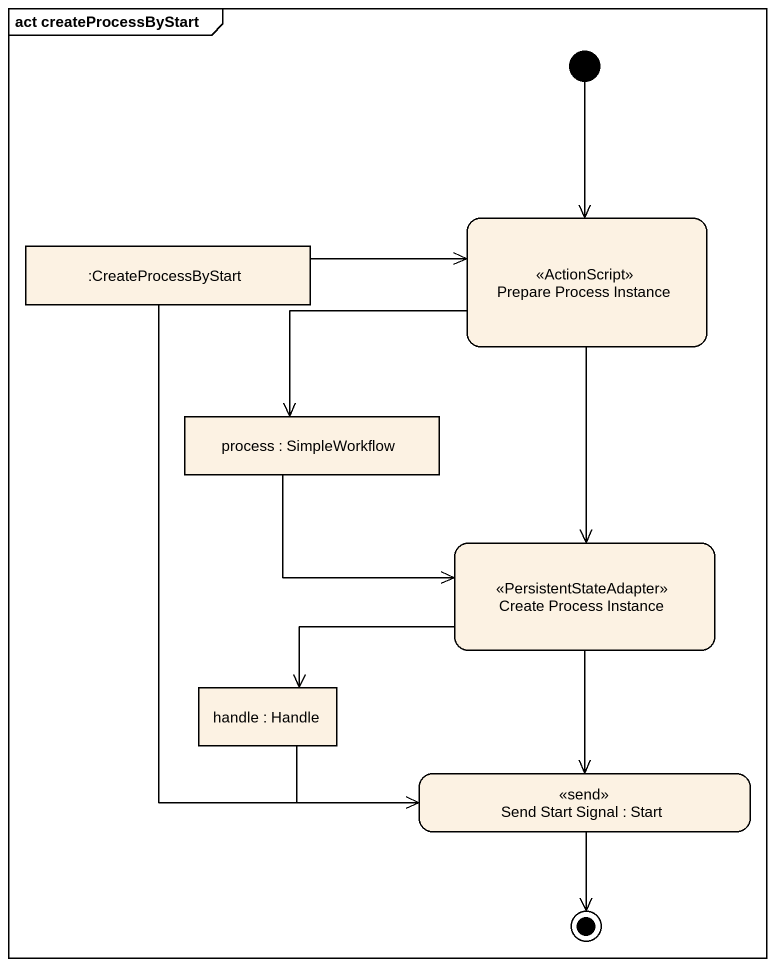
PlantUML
@startuml
mainframe act createProcessByStart
hide empty description
state ":CreateProcessByStart" as CreateProcessByStart <<object>>
state "Prepare Process Instance" as Prepare_Process_Instance <<ActionScript>>
state "process : SimpleWorkflow" as process_ <<object>>
state "Create Process Instance" as Create_Process_Instance <<PersistentStateAdapter>>
state "handle : Handle" as handle <<object>>
state "Send Start Signal : Start" as Send_Start_Signal <<send>>
[*] --> Prepare_Process_Instance
CreateProcessByStart -right-> Prepare_Process_Instance
CreateProcessByStart --> Send_Start_Signal
Prepare_Process_Instance -left-> process_
Prepare_Process_Instance --> Create_Process_Instance
process_ -right-> Create_Process_Instance
Create_Process_Instance -left-> handle
Create_Process_Instance --> Send_Start_Signal
handle -right-> Send_Start_Signal
Send_Start_Signal --> [*]
@enduml
